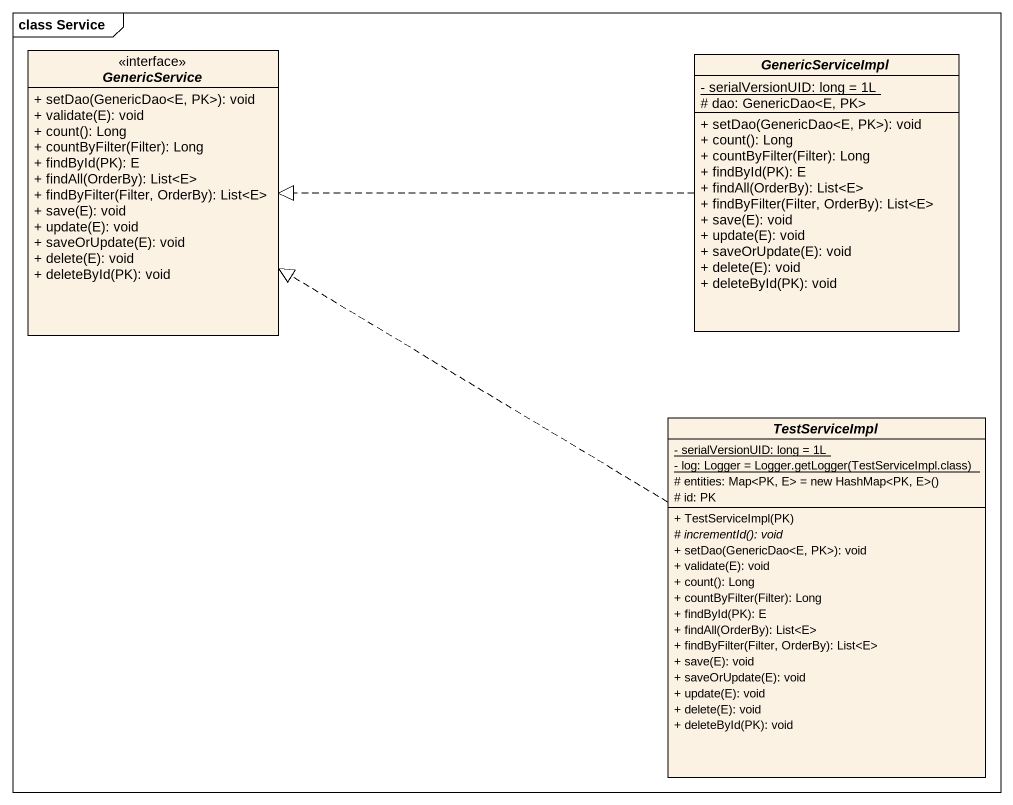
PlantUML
@startuml
mainframe class Service
hide circle
hide empty members
skinparam classAttributeIconSize 0
interface GenericService <<interface>> {
  + setDao(GenericDao<E, PK>): void
  + validate(E): void
  + count(): Long
  + countByFilter(Filter): Long
  + findById(PK): E
  + findAll(OrderBy): List<E>
  + findByFilter(Filter, OrderBy): List<E>
  + save(E): void
  + update(E): void
  + saveOrUpdate(E): void
  + delete(E): void
  + deleteById(PK): void
}
abstract class GenericServiceImpl {
  {static} - serialVersionUID: long = 1L
  # dao: GenericDao<E, PK>
  + setDao(GenericDao<E, PK>): void
  + count(): Long
  + countByFilter(Filter): Long
  + findById(PK): E
  + findAll(OrderBy): List<E>
  + findByFilter(Filter, OrderBy): List<E>
  + save(E): void
  + update(E): void
  + saveOrUpdate(E): void
  + delete(E): void
  + deleteById(PK): void
}
abstract class TestServiceImpl {
  {static} - serialVersionUID: long = 1L
  {static} {field} - log: Logger = Logger.getLogger(TestServiceImpl.class)
  {field} # entities: Map<PK, E> = new HashMap<PK, E>()
  # id: PK
  + TestServiceImpl(PK)
  {abstract} # incrementId(): void
  + setDao(GenericDao<E, PK>): void
  + validate(E): void
  + count(): Long
  + countByFilter(Filter): Long
  + findById(PK): E
  + findAll(OrderBy): List<E>
  + findByFilter(Filter, OrderBy): List<E>
  + save(E): void
  + saveOrUpdate(E): void
  + update(E): void
  + delete(E): void
  + deleteById(PK): void
}
GenericServiceImpl .left.|> GenericService
TestServiceImpl .up.|> GenericService
@enduml
